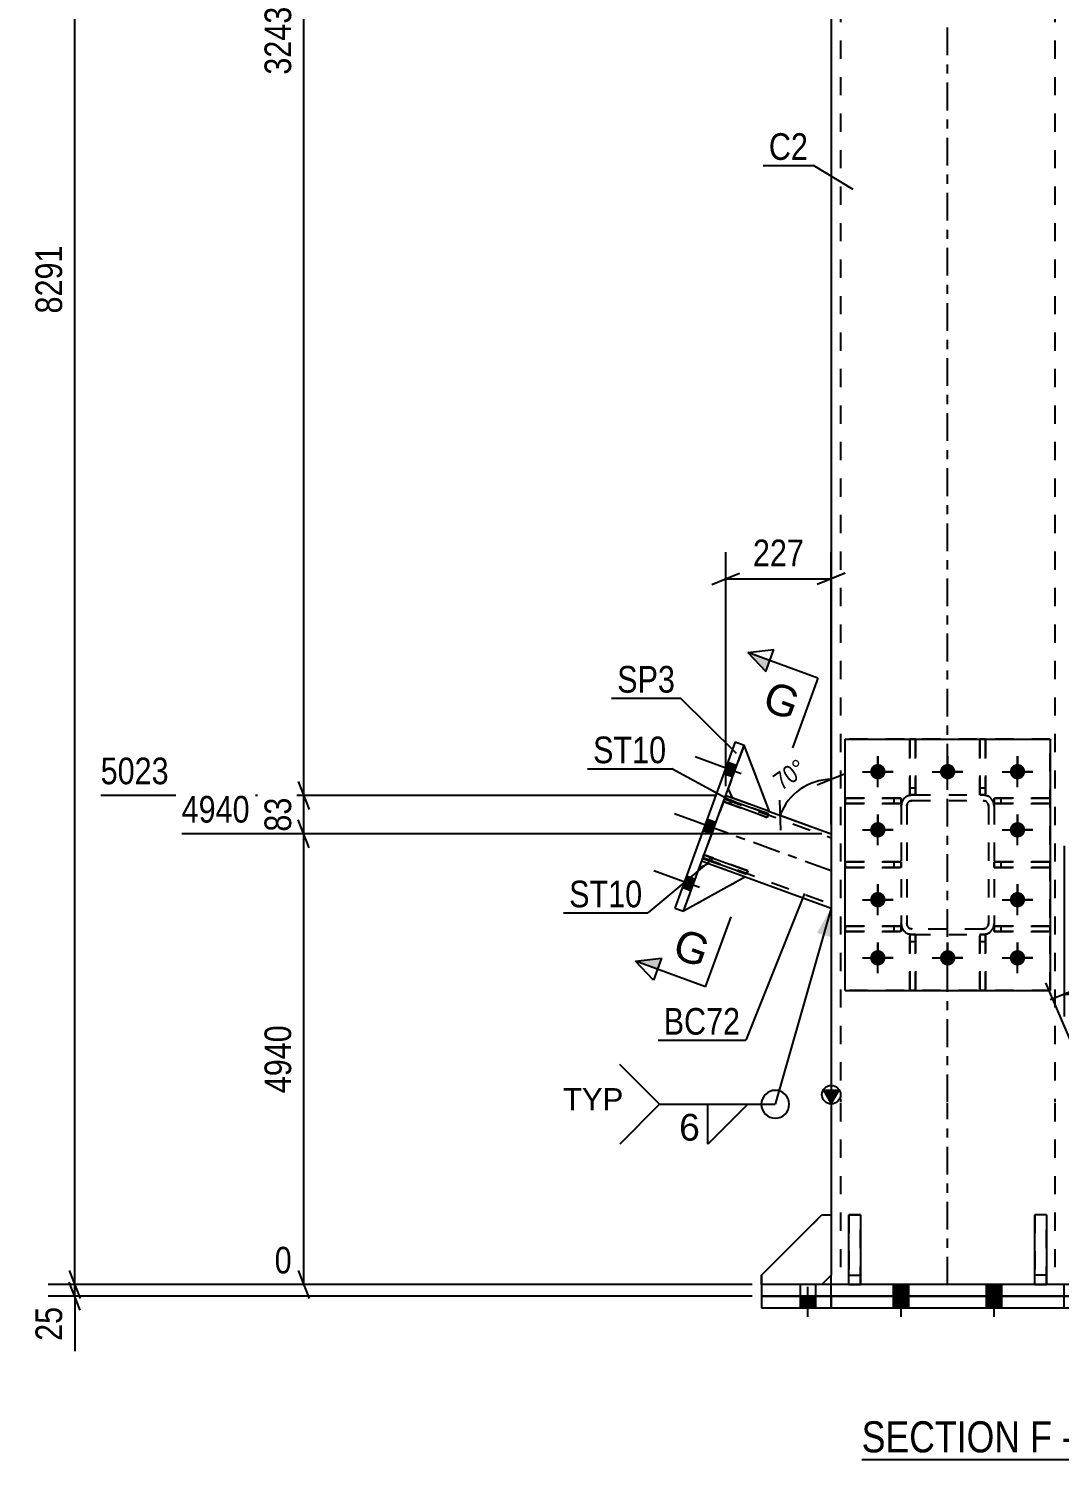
# Model space of a CAD drawing. Header units: millimetres. Extents: x 0 to 841, y 0 to 594.
# Drawn here: x 231.1 to 341.9, y 269 to 422.6 of the extents above; entities that cross this region are included whole.
import ezdxf

# ---------------------------------------------------------------- set-up
doc = ezdxf.new("R2010")
doc.units = ezdxf.units.MM
doc.linetypes.add('DXK_LINE_DOT2', pattern=[3.9198, 1.9599, -1.9599])
doc.linetypes.add('DXK_LINE_DOT3', pattern=[5.9187, 2.979, -0.9799, 0.9799, -0.9799])
doc.styles.add('Arial', font='arial.ttf', dxfattribs={"height": 0.2})
doc.styles.add('Arial Narrow', font='ARIALN.TTF', dxfattribs={"height": 0.2})

# ---------------------------------------------------------------- blocks, each defined once
blk = doc.blocks.new('Unknown-682121855-11 - 6415')
at = {"color": 6, "linetype": 'Continuous'}
blk.add_line((320.62, 268.96), (346.77, 268.96), dxfattribs=at)
at = {"color": 0, "linetype": 'Continuous'}
for points in [[(337.67, 269.71), (337.67, 273.21), (320.62, 273.21), (320.62, 269.71)], [(341.06, 269.71), (341.06, 273.21), (338.72, 273.21), (338.72, 269.71)], [(343.38, 269.71), (343.38, 273.21), (342.11, 273.21), (342.11, 269.71)], [(346.77, 269.71), (346.77, 273.21), (344.43, 273.21), (344.43, 269.71)]]:
    blk.add_wipeout(points, dxfattribs=at)
at = {"color": 7, "linetype": 'Continuous', "style": 'Arial Narrow'}
for s, p in [('SECTION', (320.62, 269.71)), ('F', (338.72, 269.71)), ('F', (344.43, 269.71)), ('-', (342.11, 269.71))]:
    blk.add_text(s, height=3.34, dxfattribs=at).set_placement(p)
blk = doc.blocks.new('Part-682121855-6491 - 6415')
at = {"color": 7, "linetype": 'DXK_LINE_DOT2'}
for p, q in [((306.01, 340.28), (303.45, 333.24)), ((305.87, 339.91), (317.35, 335.73)), ((306.71, 340.03), (310.71, 338.57)), ((317.35, 336.16), (317.35, 328.18)), ((303.58, 333.61), (317.35, 328.6)), ((304.15, 332.98), (308.14, 331.53))]:
    blk.add_line(p, q, dxfattribs=at)
at = {"color": 2, "linetype": 'Continuous'}
for p, q in [((306.01, 340.28), (306.71, 340.03)), ((310.71, 338.57), (317.35, 336.16)), ((303.45, 333.24), (304.15, 332.98)), ((308.14, 331.53), (317.35, 328.18))]:
    blk.add_line(p, q, dxfattribs=at)
at = {"color": 7, "linetype": 'DXK_LINE_DOT3'}
blk.add_line((317.35, 332.17), (304.73, 336.76), dxfattribs=at)
blk = doc.blocks.new('Part-682121855-6431 - 6415')
at = {"color": 2, "linetype": 'Continuous'}
for p, q in [((309.85, 288.73), (316.35, 295.23)), ((316.35, 295.23), (317.35, 295.23)), ((317.35, 295.23), (317.35, 288.73)), ((309.85, 288.73), (309.85, 287.73)), ((317.35, 288.73), (316.35, 287.73))]:
    blk.add_line(p, q, dxfattribs=at)
at = {"color": 7, "linetype": 'DXK_LINE_DOT2'}
blk.add_line((316.35, 287.73), (309.85, 287.73), dxfattribs=at)
blk = doc.blocks.new('Part-682121855-6432 - 6415')
at = {"color": 7, "linetype": 'DXK_LINE_DOT2'}
for p, q in [((309.85, 288.73), (316.35, 295.23)), ((316.35, 295.23), (317.35, 295.23)), ((317.35, 295.23), (317.35, 288.73)), ((309.85, 287.73), (309.85, 288.73)), ((316.35, 287.73), (309.85, 287.73)), ((317.35, 288.73), (316.35, 287.73))]:
    blk.add_line(p, q, dxfattribs=at)
blk = doc.blocks.new('Part-682121855-6497 - 6415')
at = {"color": 7, "linetype": 'DXK_LINE_DOT2'}
for p, q in [((340.85, 333.13), (334.85, 333.13)), ((334.85, 333.13), (334.85, 332.53)), ((334.85, 332.53), (340.85, 332.53)), ((335.6, 332.53), (335.6, 333.13)), ((340.85, 332.53), (340.85, 333.13))]:
    blk.add_line(p, q, dxfattribs=at)
blk = doc.blocks.new('Part-682121855-6498 - 6415')
at = {"color": 7, "linetype": 'DXK_LINE_DOT2'}
for p, q in [((340.85, 340), (334.85, 340)), ((334.85, 340), (334.85, 339.4)), ((335.6, 339.4), (335.6, 340)), ((340.85, 339.4), (340.85, 340)), ((334.85, 339.4), (340.85, 339.4))]:
    blk.add_line(p, q, dxfattribs=at)
blk = doc.blocks.new('Part-682121855-6499 - 6415')
at = {"color": 7, "linetype": 'DXK_LINE_DOT2'}
for p, q in [((340.85, 326.25), (334.85, 326.25)), ((334.85, 326.25), (334.85, 325.65)), ((335.6, 325.65), (335.6, 326.25)), ((340.85, 325.65), (340.85, 326.25)), ((334.85, 325.65), (340.85, 325.65))]:
    blk.add_line(p, q, dxfattribs=at)
blk = doc.blocks.new('Part-682121855-6439 - 6415')
at = {"color": 7, "linetype": 'DXK_LINE_DOT2'}
for p, q in [((325.8, 319.33), (325.8, 325.33)), ((325.8, 325.33), (326.4, 325.33)), ((325.8, 324.58), (326.4, 324.58)), ((326.4, 325.33), (326.4, 319.33)), ((326.4, 319.33), (325.8, 319.33))]:
    blk.add_line(p, q, dxfattribs=at)
blk = doc.blocks.new('Part-682121855-6440 - 6415')
at = {"color": 7, "linetype": 'DXK_LINE_DOT2'}
for p, q in [((333.3, 340.33), (333.3, 346.33)), ((333.3, 346.33), (333.9, 346.33)), ((333.9, 346.33), (333.9, 340.33)), ((333.3, 341.08), (333.9, 341.08)), ((333.9, 340.33), (333.3, 340.33))]:
    blk.add_line(p, q, dxfattribs=at)
blk = doc.blocks.new('Part-682121855-6441 - 6415')
at = {"color": 7, "linetype": 'DXK_LINE_DOT2'}
for p, q in [((325.8, 340.33), (325.8, 346.33)), ((325.8, 346.33), (326.4, 346.33)), ((326.4, 346.33), (326.4, 340.33)), ((325.8, 341.08), (326.4, 341.08)), ((326.4, 340.33), (325.8, 340.33))]:
    blk.add_line(p, q, dxfattribs=at)
blk = doc.blocks.new('Part-682121855-6442 - 6415')
at = {"color": 7, "linetype": 'DXK_LINE_DOT2'}
for p, q in [((324.85, 333.13), (318.85, 333.13)), ((318.85, 333.13), (318.85, 332.53)), ((318.85, 332.53), (324.85, 332.53)), ((324.1, 332.53), (324.1, 333.13)), ((324.85, 332.53), (324.85, 333.13))]:
    blk.add_line(p, q, dxfattribs=at)
blk = doc.blocks.new('Part-682121855-6443 - 6415')
at = {"color": 7, "linetype": 'DXK_LINE_DOT2'}
for p, q in [((324.85, 340), (318.85, 340)), ((318.85, 340), (318.85, 339.4)), ((324.1, 339.4), (324.1, 340)), ((324.85, 339.4), (324.85, 340)), ((318.85, 339.4), (324.85, 339.4))]:
    blk.add_line(p, q, dxfattribs=at)
blk = doc.blocks.new('Part-682121855-6444 - 6415')
at = {"color": 7, "linetype": 'DXK_LINE_DOT2'}
for p, q in [((324.85, 326.25), (318.85, 326.25)), ((318.85, 326.25), (318.85, 325.65)), ((324.1, 325.65), (324.1, 326.25)), ((324.85, 325.65), (324.85, 326.25)), ((318.85, 325.65), (324.85, 325.65))]:
    blk.add_line(p, q, dxfattribs=at)
blk = doc.blocks.new('Part-682121855-6509 - 6415')
at = {"color": 2, "linetype": 'Continuous'}
for p, q in [((307.04, 346.03), (300.54, 328.18)), ((307.04, 346.03), (307.98, 345.69)), ((301.48, 327.83), (307.98, 345.69)), ((300.54, 328.18), (301.48, 327.83))]:
    blk.add_line(p, q, dxfattribs=at)
blk = doc.blocks.new('Part-682121855-6445 - 6415')
at = {"color": 7, "linetype": 'DXK_LINE_DOT2'}
for p, q in [((334.85, 339.4), (334.85, 340)), ((334.85, 340), (340.85, 340)), ((335.6, 339.4), (335.6, 340)), ((340.85, 340), (340.85, 339.4)), ((340.85, 339.4), (334.85, 339.4))]:
    blk.add_line(p, q, dxfattribs=at)
blk = doc.blocks.new('Part-682121855-6446 - 6415')
at = {"color": 7, "linetype": 'DXK_LINE_DOT2'}
for p, q in [((334.85, 325.65), (334.85, 326.25)), ((334.85, 326.25), (340.85, 326.25)), ((335.6, 325.65), (335.6, 326.25)), ((340.85, 326.25), (340.85, 325.65)), ((340.85, 325.65), (334.85, 325.65))]:
    blk.add_line(p, q, dxfattribs=at)
blk = doc.blocks.new('Part-682121855-6447 - 6415')
at = {"color": 7, "linetype": 'DXK_LINE_DOT2'}
for p, q in [((318.85, 333.13), (324.85, 333.13)), ((318.85, 332.53), (318.85, 333.13)), ((324.85, 332.53), (318.85, 332.53)), ((324.1, 332.53), (324.1, 333.13)), ((324.85, 333.13), (324.85, 332.53))]:
    blk.add_line(p, q, dxfattribs=at)
blk = doc.blocks.new('Part-682121855-6448 - 6415')
at = {"color": 7, "linetype": 'DXK_LINE_DOT2'}
for p, q in [((318.85, 340), (324.85, 340)), ((318.85, 339.4), (318.85, 340)), ((324.1, 339.4), (324.1, 340)), ((324.85, 340), (324.85, 339.4)), ((324.85, 339.4), (318.85, 339.4))]:
    blk.add_line(p, q, dxfattribs=at)
blk = doc.blocks.new('Part-682121855-6449 - 6415')
at = {"color": 7, "linetype": 'DXK_LINE_DOT2'}
for p, q in [((318.85, 326.25), (324.85, 326.25)), ((318.85, 325.65), (318.85, 326.25)), ((324.1, 325.65), (324.1, 326.25)), ((324.85, 326.25), (324.85, 325.65)), ((324.85, 325.65), (318.85, 325.65))]:
    blk.add_line(p, q, dxfattribs=at)
blk = doc.blocks.new('Part-682121855-6450 - 6415')
at = {"color": 7, "linetype": 'DXK_LINE_DOT2'}
for p, q in [((333.3, 319.33), (333.3, 325.33)), ((333.3, 325.33), (333.9, 325.33)), ((333.3, 324.58), (333.9, 324.58)), ((333.9, 325.33), (333.9, 319.33)), ((333.9, 319.33), (333.3, 319.33))]:
    blk.add_line(p, q, dxfattribs=at)
blk = doc.blocks.new('Part-682121855-6451 - 6415')
at = {"color": 7, "linetype": 'DXK_LINE_DOT2'}
for p, q in [((318.85, 319.33), (318.85, 346.33)), ((340.85, 346.33), (318.85, 346.33)), ((340.85, 319.33), (340.85, 346.33)), ((340.85, 319.33), (318.85, 319.33))]:
    blk.add_line(p, q, dxfattribs=at)
blk = doc.blocks.new('Part-682121855-6452 - 6415')
at = {"color": 7, "linetype": 'DXK_LINE_DOT2'}
for p, q in [((326.4, 325.33), (325.8, 325.33)), ((325.8, 325.33), (325.8, 319.33)), ((325.8, 324.58), (326.4, 324.58)), ((326.4, 319.33), (326.4, 325.33)), ((325.8, 319.33), (326.4, 319.33))]:
    blk.add_line(p, q, dxfattribs=at)
blk = doc.blocks.new('Part-682121855-6453 - 6415')
at = {"color": 7, "linetype": 'DXK_LINE_DOT2'}
for p, q in [((333.9, 325.33), (333.3, 325.33)), ((333.3, 325.33), (333.3, 319.33)), ((333.3, 324.58), (333.9, 324.58)), ((333.9, 319.33), (333.9, 325.33)), ((333.3, 319.33), (333.9, 319.33))]:
    blk.add_line(p, q, dxfattribs=at)
blk = doc.blocks.new('Part-682121855-6454 - 6415')
at = {"color": 7, "linetype": 'DXK_LINE_DOT2'}
for p, q in [((325.8, 346.33), (325.8, 340.33)), ((326.4, 346.33), (325.8, 346.33)), ((326.4, 340.33), (326.4, 346.33)), ((325.8, 341.08), (326.4, 341.08)), ((325.8, 340.33), (326.4, 340.33))]:
    blk.add_line(p, q, dxfattribs=at)
blk = doc.blocks.new('Part-682121855-6455 - 6415')
at = {"color": 7, "linetype": 'DXK_LINE_DOT2'}
for p, q in [((333.3, 346.33), (333.3, 340.33)), ((333.9, 346.33), (333.3, 346.33)), ((333.9, 340.33), (333.9, 346.33)), ((333.3, 341.08), (333.9, 341.08)), ((333.3, 340.33), (333.9, 340.33))]:
    blk.add_line(p, q, dxfattribs=at)
blk = doc.blocks.new('Part-682121855-6456 - 6415')
at = {"color": 7, "linetype": 'DXK_LINE_DOT2'}
for p, q in [((334.85, 332.53), (334.85, 333.13)), ((334.85, 333.13), (340.85, 333.13)), ((340.85, 332.53), (334.85, 332.53)), ((335.6, 332.53), (335.6, 333.13)), ((340.85, 333.13), (340.85, 332.53))]:
    blk.add_line(p, q, dxfattribs=at)
blk = doc.blocks.new('Part-682121855-6466 - 6415')
at = {"color": 2, "linetype": 'Continuous'}
for p, q in [((342.35, 287.73), (309.85, 287.73)), ((309.85, 287.73), (309.85, 286.48)), ((317.35, 286.48), (317.35, 287.73)), ((342.35, 286.48), (342.35, 287.73)), ((349.85, 287.73), (342.35, 287.73)), ((349.85, 286.48), (349.85, 287.73)), ((309.85, 286.48), (349.85, 286.48))]:
    blk.add_line(p, q, dxfattribs=at)
at = {"color": 7, "linetype": 'DXK_LINE_DOT2'}
for p, q in [((317.35, 286.48), (317.35, 287.73)), ((342.35, 286.48), (342.35, 287.73))]:
    blk.add_line(p, q, dxfattribs=at)
blk = doc.blocks.new('Part-682121855-6471 - 6415')
at = {"color": 2, "linetype": 'Continuous'}
for p, q in [((318.85, 319.33), (318.85, 346.33)), ((318.85, 346.33), (340.85, 346.33)), ((340.85, 346.33), (340.85, 319.33)), ((318.85, 319.33), (340.85, 319.33))]:
    blk.add_line(p, q, dxfattribs=at)
blk = doc.blocks.new('Part-682121855-6473 - 6415')
at = {"color": 7, "linetype": 'DXK_LINE_DOT2'}
for p, q in [((326.05, 340.33), (325.59, 340.23)), ((325.59, 340.23), (326.05, 340.33)), ((325.82, 339.68), (326.05, 339.73)), ((326.05, 339.73), (325.82, 339.68)), ((326.05, 340.33), (333.65, 340.33)), ((326.05, 339.73), (333.65, 339.73)), ((334.11, 340.23), (333.65, 340.33)), ((333.65, 340.33), (334.11, 340.23)), ((333.65, 339.73), (333.88, 339.68)), ((333.88, 339.68), (333.65, 339.73)), ((324.94, 339.59), (324.85, 339.13)), ((324.85, 339.13), (324.94, 339.59)), ((324.85, 339.13), (324.85, 326.53)), ((325.45, 339.13), (325.5, 339.36)), ((325.5, 339.36), (325.45, 339.13)), ((325.45, 339.13), (325.45, 326.53)), ((334.21, 339.36), (334.25, 339.13)), ((334.25, 339.13), (334.21, 339.36)), ((334.25, 339.13), (334.25, 326.53)), ((334.85, 339.13), (334.76, 339.59)), ((334.76, 339.59), (334.85, 339.13)), ((334.85, 339.13), (334.85, 326.53)), ((324.85, 326.53), (324.94, 326.07)), ((324.94, 326.07), (324.85, 326.53)), ((325.5, 326.3), (325.45, 326.53)), ((325.45, 326.53), (325.5, 326.3)), ((326.05, 325.93), (325.82, 325.97)), ((325.82, 325.97), (326.05, 325.93)), ((333.65, 325.93), (326.05, 325.93)), ((333.88, 325.97), (333.65, 325.93)), ((333.65, 325.93), (333.88, 325.97)), ((334.25, 326.53), (334.21, 326.3)), ((334.21, 326.3), (334.25, 326.53)), ((334.76, 326.07), (334.85, 326.53)), ((334.85, 326.53), (334.76, 326.07)), ((325.59, 325.42), (326.05, 325.33)), ((326.05, 325.33), (325.59, 325.42)), ((326.05, 325.33), (333.65, 325.33)), ((333.65, 325.33), (334.11, 325.42)), ((334.11, 325.42), (333.65, 325.33))]:
    blk.add_line(p, q, dxfattribs=at)
at = {"color": 7, "linetype": 'DXK_LINE_DOT3'}
blk.add_line((329.85, 332.83), (329.85, 332.83), dxfattribs=at)
at = {"color": 7, "linetype": 'DXK_LINE_DOT2'}
for centre, radius, start, end in [((326.05, 339.13), 1.2, 112.5, 157.5), ((326.05, 339.13), 1.2, 112.5, 157.5), ((326.05, 339.13), 0.6, 112.5, 157.5), ((326.05, 339.13), 0.6, 112.5, 157.5), ((333.65, 339.13), 0.6, 22.5, 67.5), ((333.65, 339.13), 0.6, 22.5, 67.5), ((333.65, 339.13), 1.2, 22.5, 67.5), ((333.65, 339.13), 1.2, 22.5, 67.5), ((326.05, 326.53), 1.2, 202.5, 247.5), ((326.05, 326.53), 1.2, 202.5, 247.5), ((326.05, 326.53), 0.6, 202.5, 247.5), ((326.05, 326.53), 0.6, 202.5, 247.5), ((333.65, 326.53), 0.6, 292.5, 337.5), ((333.65, 326.53), 0.6, 292.5, 337.5), ((333.65, 326.53), 1.2, 292.5, 337.5), ((333.65, 326.53), 1.2, 292.5, 337.5)]:
    blk.add_arc(centre, radius, start, end, dxfattribs=at)
blk = doc.blocks.new('Part-682121855-6476 - 6415')
at = {"color": 7, "linetype": 'DXK_LINE_DOT2'}
for p, q in [((326.05, 340.33), (325.59, 340.23)), ((325.59, 340.23), (326.05, 340.33)), ((325.82, 339.68), (326.05, 339.73)), ((326.05, 339.73), (325.82, 339.68)), ((326.05, 340.33), (333.65, 340.33)), ((326.05, 339.73), (333.65, 339.73)), ((334.11, 340.23), (333.65, 340.33)), ((333.65, 340.33), (334.11, 340.23)), ((333.65, 339.73), (333.88, 339.68)), ((333.88, 339.68), (333.65, 339.73)), ((324.94, 339.59), (324.85, 339.13)), ((324.85, 339.13), (324.94, 339.59)), ((324.85, 339.13), (324.85, 326.53)), ((325.45, 339.13), (325.5, 339.36)), ((325.5, 339.36), (325.45, 339.13)), ((325.45, 339.13), (325.45, 326.53)), ((334.21, 339.36), (334.25, 339.13)), ((334.25, 339.13), (334.21, 339.36)), ((334.25, 339.13), (334.25, 326.53)), ((334.85, 339.13), (334.76, 339.59)), ((334.76, 339.59), (334.85, 339.13)), ((334.85, 339.13), (334.85, 326.53)), ((324.85, 326.53), (324.94, 326.07)), ((324.94, 326.07), (324.85, 326.53)), ((325.5, 326.3), (325.45, 326.53)), ((325.45, 326.53), (325.5, 326.3)), ((326.05, 325.93), (325.82, 325.97)), ((325.82, 325.97), (326.05, 325.93)), ((333.65, 325.93), (326.05, 325.93)), ((333.88, 325.97), (333.65, 325.93)), ((333.65, 325.93), (333.88, 325.97)), ((334.25, 326.53), (334.21, 326.3)), ((334.21, 326.3), (334.25, 326.53)), ((334.76, 326.07), (334.85, 326.53)), ((334.85, 326.53), (334.76, 326.07)), ((325.59, 325.42), (326.05, 325.33)), ((326.05, 325.33), (325.59, 325.42)), ((326.05, 325.33), (333.65, 325.33)), ((333.65, 325.33), (334.11, 325.42)), ((334.11, 325.42), (333.65, 325.33))]:
    blk.add_line(p, q, dxfattribs=at)
at = {"color": 7, "linetype": 'DXK_LINE_DOT3'}
blk.add_line((329.85, 332.83), (329.85, 332.83), dxfattribs=at)
at = {"color": 7, "linetype": 'DXK_LINE_DOT2'}
for centre, radius, start, end in [((326.05, 339.13), 1.2, 112.5, 157.5), ((326.05, 339.13), 1.2, 112.5, 157.5), ((326.05, 339.13), 0.6, 112.5, 157.5), ((326.05, 339.13), 0.6, 112.5, 157.5), ((333.65, 339.13), 0.6, 22.5, 67.5), ((333.65, 339.13), 0.6, 22.5, 67.5), ((333.65, 339.13), 1.2, 22.5, 67.5), ((333.65, 339.13), 1.2, 22.5, 67.5), ((326.05, 326.53), 1.2, 202.5, 247.5), ((326.05, 326.53), 1.2, 202.5, 247.5), ((326.05, 326.53), 0.6, 202.5, 247.5), ((326.05, 326.53), 0.6, 202.5, 247.5), ((333.65, 326.53), 0.6, 292.5, 337.5), ((333.65, 326.53), 0.6, 292.5, 337.5), ((333.65, 326.53), 1.2, 292.5, 337.5), ((333.65, 326.53), 1.2, 292.5, 337.5)]:
    blk.add_arc(centre, radius, start, end, dxfattribs=at)
blk = doc.blocks.new('Bolt-682121855-6527 - 6415')
at = {"color": 1, "linetype": 'Continuous'}
for p, q in [((322.35, 344.48), (322.35, 343.38)), ((329.85, 344.48), (329.85, 343.38)), ((337.35, 344.48), (337.35, 343.38)), ((320.7, 342.83), (321.8, 342.83)), ((324, 342.83), (322.9, 342.83)), ((328.2, 342.83), (329.3, 342.83)), ((331.5, 342.83), (330.4, 342.83)), ((335.7, 342.83), (336.8, 342.83)), ((339, 342.83), (337.9, 342.83)), ((322.35, 341.18), (322.35, 342.27)), ((329.85, 341.18), (329.85, 342.27)), ((337.35, 341.18), (337.35, 342.27)), ((322.35, 338.23), (322.35, 337.13)), ((337.35, 338.23), (337.35, 337.13)), ((320.7, 336.58), (321.8, 336.58)), ((322.35, 334.93), (322.35, 336.02)), ((324, 336.58), (322.9, 336.58)), ((335.7, 336.58), (336.8, 336.58)), ((337.35, 334.93), (337.35, 336.02)), ((339, 336.58), (337.9, 336.58)), ((322.35, 330.73), (322.35, 329.63)), ((337.35, 330.73), (337.35, 329.63)), ((320.7, 329.08), (321.8, 329.08)), ((324, 329.08), (322.9, 329.08)), ((335.7, 329.08), (336.8, 329.08)), ((339, 329.08), (337.9, 329.08)), ((322.35, 327.43), (322.35, 328.52)), ((337.35, 327.43), (337.35, 328.52)), ((322.35, 324.48), (322.35, 323.38)), ((329.85, 324.48), (329.85, 323.38)), ((337.35, 324.48), (337.35, 323.38)), ((320.7, 322.83), (321.8, 322.83)), ((324, 322.83), (322.9, 322.83)), ((328.2, 322.83), (329.3, 322.83)), ((331.5, 322.83), (330.4, 322.83)), ((335.7, 322.83), (336.8, 322.83)), ((339, 322.83), (337.9, 322.83)), ((322.35, 321.18), (322.35, 322.27)), ((329.85, 321.18), (329.85, 322.27)), ((337.35, 321.18), (337.35, 322.27))]:
    blk.add_line(p, q, dxfattribs=at)
blk = doc.blocks.new('Bolt-682121855-6528 - 6415')
at = {"linetype": 'Continuous'}
for points in [[(306.73, 342.26), (307.17, 343.48), (306.23, 343.82), (305.79, 342.6)], [(306.73, 342.26), (307.17, 343.48), (306.23, 343.82), (305.79, 342.6)], [(306.73, 342.26), (307.17, 343.48), (306.23, 343.82), (305.79, 342.6)], [(304.51, 336.15), (304.95, 337.37), (304.01, 337.71), (303.57, 336.49)], [(304.51, 336.15), (304.95, 337.37), (304.01, 337.71), (303.57, 336.49)], [(302.28, 330.04), (302.73, 331.26), (301.79, 331.61), (301.34, 330.38)], [(302.28, 330.04), (302.73, 331.26), (301.79, 331.61), (301.34, 330.38)], [(302.28, 330.04), (302.73, 331.26), (301.79, 331.61), (301.34, 330.38)]]:
    blk.add_hatch(color=1, dxfattribs=at).paths.add_polyline_path(points)
at = {"color": 1, "linetype": 'Continuous'}
for p, q in [((307.66, 342.61), (302.72, 344.41)), ((307.66, 342.61), (302.72, 344.41)), ((307.66, 342.61), (302.72, 344.41)), ((307.17, 343.48), (306.23, 343.82)), ((307.17, 343.48), (306.23, 343.82)), ((307.17, 343.48), (306.23, 343.82)), ((306.73, 342.26), (305.79, 342.6)), ((306.73, 342.26), (305.79, 342.6)), ((306.73, 342.26), (305.79, 342.6)), ((305.43, 336.5), (300.5, 338.3)), ((305.43, 336.5), (300.5, 338.3)), ((304.95, 337.37), (304.01, 337.71)), ((304.95, 337.37), (304.01, 337.71)), ((304.51, 336.15), (303.57, 336.49)), ((304.51, 336.15), (303.57, 336.49)), ((303.21, 330.4), (298.28, 332.19)), ((303.21, 330.4), (298.28, 332.19)), ((303.21, 330.4), (298.28, 332.19)), ((302.73, 331.26), (301.79, 331.61)), ((302.73, 331.26), (301.79, 331.61)), ((302.73, 331.26), (301.79, 331.61)), ((302.28, 330.04), (301.34, 330.38)), ((302.28, 330.04), (301.34, 330.38)), ((302.28, 330.04), (301.34, 330.38))]:
    blk.add_line(p, q, dxfattribs=at)
blk = doc.blocks.new('Part-682121855-6532 - 6415')
at = {"color": 2, "linetype": 'Continuous'}
for p, q in [((303.55, 333.52), (303.68, 333.9)), ((308.25, 331.81), (303.55, 333.52)), ((303.68, 333.9), (308.38, 332.19)), ((308.38, 332.19), (308.25, 331.81))]:
    blk.add_line(p, q, dxfattribs=at)
at = {"color": 7, "linetype": 'DXK_LINE_DOT2'}
blk.add_line((304.25, 333.26), (304.39, 333.64), dxfattribs=at)
blk = doc.blocks.new('Part-682121855-6533 - 6415')
at = {"color": 2, "linetype": 'Continuous'}
for p, q in [((305.77, 339.63), (305.91, 340)), ((305.91, 340), (310.61, 338.29)), ((310.47, 337.92), (305.77, 339.63)), ((310.61, 338.29), (310.47, 337.92))]:
    blk.add_line(p, q, dxfattribs=at)
at = {"color": 7, "linetype": 'DXK_LINE_DOT2'}
blk.add_line((306.48, 339.37), (306.61, 339.75), dxfattribs=at)
blk = doc.blocks.new('Bolt-682121855-6536 - 6415')
at = {"linetype": 'Continuous'}
for points in [[(324.03, 286.48), (325.68, 286.48), (325.68, 287.73), (324.03, 287.73)], [(334.03, 286.48), (335.68, 286.48), (335.68, 287.73), (334.03, 287.73)]]:
    blk.add_hatch(color=1, dxfattribs=at).paths.add_polyline_path(points)
at = {"color": 1, "linetype": 'DXK_LINE_DOT2'}
for p, q in [((314.03, 286.48), (314.03, 287.73)), ((314.03, 286.48), (314.03, 287.73)), ((314.85, 285.53), (314.85, 287.73)), ((314.85, 285.53), (314.85, 287.73)), ((315.68, 286.48), (315.68, 287.73)), ((315.68, 286.48), (315.68, 287.73)), ((324.03, 286.48), (324.03, 287.73)), ((324.85, 285.53), (324.85, 287.73)), ((325.68, 286.48), (325.68, 287.73)), ((334.03, 286.48), (334.03, 287.73)), ((334.85, 285.53), (334.85, 287.73)), ((335.68, 286.48), (335.68, 287.73)), ((344.03, 286.48), (344.03, 287.73)), ((344.03, 286.48), (344.03, 287.73)), ((344.85, 285.53), (344.85, 287.73)), ((344.85, 285.53), (344.85, 287.73)), ((345.68, 286.48), (345.68, 287.73)), ((345.68, 286.48), (345.68, 287.73))]:
    blk.add_line(p, q, dxfattribs=at)
at = {"color": 1, "linetype": 'Continuous'}
for p, q in [((324.03, 286.48), (324.03, 287.73)), ((324.85, 285.53), (324.85, 287.73)), ((325.68, 286.48), (325.68, 287.73)), ((334.03, 286.48), (334.03, 287.73)), ((334.85, 285.53), (334.85, 287.73)), ((335.68, 286.48), (335.68, 287.73))]:
    blk.add_line(p, q, dxfattribs=at)
blk = doc.blocks.new('Bolt-682121855-6537 - 6415')
at = {"linetype": 'Continuous'}
for points in [[(321.53, 342.83, -1), (323.18, 342.83, -1)], [(329.03, 342.83, -1), (330.68, 342.83, -1)], [(336.53, 342.83, -1), (338.18, 342.83, -1)], [(321.53, 336.58, -1), (323.18, 336.58, -1)], [(336.53, 336.58, -1), (338.18, 336.58, -1)], [(321.53, 329.08, -1), (323.18, 329.08, -1)], [(336.53, 329.08, -1), (338.18, 329.08, -1)], [(321.53, 322.83, -1), (323.18, 322.83, -1)], [(329.03, 322.83, -1), (330.68, 322.83, -1)], [(336.53, 322.83, -1), (338.18, 322.83, -1)]]:
    blk.add_hatch(color=1, dxfattribs=at).paths.add_polyline_path(points)
at = {"color": 1, "linetype": 'Continuous'}
for p, q in [((322.35, 341.18), (322.35, 344.48)), ((329.85, 341.18), (329.85, 344.48)), ((337.35, 341.18), (337.35, 344.48)), ((320.7, 342.83), (324, 342.83)), ((328.2, 342.83), (331.5, 342.83)), ((335.7, 342.83), (339, 342.83)), ((322.35, 334.93), (322.35, 338.23)), ((337.35, 334.93), (337.35, 338.23)), ((320.7, 336.58), (324, 336.58)), ((335.7, 336.58), (339, 336.58)), ((322.35, 327.43), (322.35, 330.73)), ((337.35, 327.43), (337.35, 330.73)), ((320.7, 329.08), (324, 329.08)), ((335.7, 329.08), (339, 329.08)), ((322.35, 321.18), (322.35, 324.48)), ((329.85, 321.18), (329.85, 324.48)), ((337.35, 321.18), (337.35, 324.48)), ((320.7, 322.83), (324, 322.83)), ((328.2, 322.83), (331.5, 322.83)), ((335.7, 322.83), (339, 322.83))]:
    blk.add_line(p, q, dxfattribs=at)
blk = doc.blocks.new('Part-682121855-6538 - 6415')
at = {"color": 7, "linetype": 'DXK_LINE_DOT2'}
blk.add_line((301.48, 327.83), (303.19, 332.53), dxfattribs=at)
at = {"color": 2, "linetype": 'Continuous'}
for p, q in [((303.19, 332.53), (304.15, 332.98)), ((304.15, 332.98), (308.14, 331.53)), ((308.14, 331.53), (301.48, 327.83))]:
    blk.add_line(p, q, dxfattribs=at)
blk = doc.blocks.new('Part-682121855-6539 - 6415')
at = {"color": 7, "linetype": 'DXK_LINE_DOT2'}
for p, q in [((301.48, 327.83), (303.19, 332.53)), ((303.19, 332.53), (304.15, 332.98)), ((304.15, 332.98), (308.14, 331.53)), ((308.14, 331.53), (301.48, 327.83))]:
    blk.add_line(p, q, dxfattribs=at)
blk = doc.blocks.new('Part-682121855-6540 - 6415')
at = {"color": 7, "linetype": 'DXK_LINE_DOT2'}
blk.add_line((307.98, 345.69), (306.27, 340.99), dxfattribs=at)
at = {"color": 2, "linetype": 'Continuous'}
for p, q in [((310.71, 338.57), (307.98, 345.69)), ((306.27, 340.99), (306.71, 340.03)), ((310.71, 338.57), (306.71, 340.03))]:
    blk.add_line(p, q, dxfattribs=at)
blk = doc.blocks.new('Part-682121855-6541 - 6415')
at = {"color": 7, "linetype": 'DXK_LINE_DOT2'}
for p, q in [((307.98, 345.69), (306.27, 340.99)), ((310.71, 338.57), (307.98, 345.69)), ((306.27, 340.99), (306.71, 340.03)), ((306.71, 340.03), (310.71, 338.57))]:
    blk.add_line(p, q, dxfattribs=at)
blk = doc.blocks.new('Part-682121855-6542 - 6415')
at = {"color": 7, "linetype": 'DXK_LINE_DOT2'}
for p, q in [((303.68, 333.9), (303.55, 333.52)), ((303.55, 333.52), (308.25, 331.81)), ((308.38, 332.19), (303.68, 333.9)), ((304.25, 333.26), (304.39, 333.64)), ((308.25, 331.81), (308.38, 332.19))]:
    blk.add_line(p, q, dxfattribs=at)
blk = doc.blocks.new('Part-682121855-6543 - 6415')
at = {"color": 7, "linetype": 'DXK_LINE_DOT2'}
for p, q in [((305.91, 340), (305.77, 339.63)), ((310.61, 338.29), (305.91, 340)), ((306.61, 339.75), (306.48, 339.37)), ((305.77, 339.63), (310.47, 337.92)), ((310.47, 337.92), (310.61, 338.29))]:
    blk.add_line(p, q, dxfattribs=at)
blk = doc.blocks.new('Part-682121855-6552 - 6415')
at = {"color": 7, "linetype": 'DXK_LINE_DOT2'}
for p, q in [((339.23, 295.23), (339.23, 287.73)), ((340.48, 295.23), (339.23, 295.23)), ((340.48, 287.73), (340.48, 295.23)), ((340.48, 288.73), (339.23, 288.73)), ((339.23, 287.73), (340.48, 287.73))]:
    blk.add_line(p, q, dxfattribs=at)
blk = doc.blocks.new('Part-682121855-6553 - 6415')
at = {"color": 7, "linetype": 'DXK_LINE_DOT2'}
for p, q in [((319.23, 295.23), (319.23, 287.73)), ((320.48, 295.23), (319.23, 295.23)), ((320.48, 287.73), (320.48, 295.23)), ((319.23, 288.73), (320.48, 288.73)), ((319.23, 287.73), (320.48, 287.73))]:
    blk.add_line(p, q, dxfattribs=at)
blk = doc.blocks.new('Part-682121855-6554 - 6415')
at = {"color": 2, "linetype": 'Continuous'}
for p, q in [((339.23, 287.73), (339.23, 295.23)), ((340.48, 295.23), (339.23, 295.23)), ((340.48, 295.23), (340.48, 287.73)), ((340.48, 288.73), (339.23, 288.73)), ((340.48, 287.73), (339.23, 287.73))]:
    blk.add_line(p, q, dxfattribs=at)
blk = doc.blocks.new('Part-682121855-6555 - 6415')
at = {"color": 2, "linetype": 'Continuous'}
for p, q in [((319.23, 287.73), (319.23, 295.23)), ((319.23, 295.23), (320.48, 295.23)), ((320.48, 295.23), (320.48, 287.73)), ((319.23, 288.73), (320.48, 288.73)), ((320.48, 287.73), (319.23, 287.73))]:
    blk.add_line(p, q, dxfattribs=at)
blk = doc.blocks.new('Part-682121855-6571 - 6415')
at = {"linetype": 'Continuous'}
blk.add_hatch(color=2, dxfattribs=at).paths.add_polyline_path([(317.35, 307.23), (316.55, 308.63), (318.15, 308.63)])
at = {"color": 7, "linetype": 'DXK_LINE_DOT2'}
for p, q in [((318.35, 503.68), (318.35, 307.33)), ((341.35, 503.68), (341.35, 307.33)), ((318.35, 307.23), (318.35, 287.73)), ((341.35, 307.23), (341.35, 287.73)), ((317.35, 295.23), (317.35, 288.73)), ((342.35, 287.73), (317.35, 287.73))]:
    blk.add_line(p, q, dxfattribs=at)
at = {"color": 7, "linetype": 'DXK_LINE_DOT3'}
for p, q in [((329.85, 307.33), (329.85, 503.68)), ((329.85, 287.73), (329.85, 307.23))]:
    blk.add_line(p, q, dxfattribs=at)
at = {"color": 2, "linetype": 'Continuous'}
for p, q in [((317.35, 499.45), (317.35, 307.33)), ((317.35, 307.23), (316.55, 308.63)), ((316.55, 308.63), (318.15, 308.63)), ((318.15, 308.63), (317.35, 307.23)), ((317.35, 307.23), (317.35, 295.23)), ((317.35, 287.73), (317.35, 288.73))]:
    blk.add_line(p, q, dxfattribs=at)
blk.add_circle((317.35, 308.13), 1, dxfattribs=at)
blk = doc.blocks.new('Part-682121855-30704 - 6415')
at = {"color": 2, "linetype": 'Continuous'}
for p, q in [((349.85, 286.48), (309.85, 286.48)), ((309.85, 286.48), (309.85, 285.23)), ((317.35, 285.23), (317.35, 286.48)), ((342.35, 285.23), (342.35, 286.48)), ((349.85, 285.23), (349.85, 286.48)), ((309.85, 285.23), (349.85, 285.23))]:
    blk.add_line(p, q, dxfattribs=at)
at = {"color": 7, "linetype": 'DXK_LINE_DOT2'}
for p, q in [((317.35, 286.48), (317.35, 285.23)), ((342.35, 285.23), (342.35, 286.48))]:
    blk.add_line(p, q, dxfattribs=at)
blk = doc.blocks.new('Bolt-682121855-30705 - 6415')
at = {"linetype": 'Continuous'}
for points in [[(314.03, 285.23), (315.68, 285.23), (315.68, 286.48), (314.03, 286.48)], [(314.03, 285.23), (315.68, 285.23), (315.68, 286.48), (314.03, 286.48)], [(324.03, 285.23), (325.68, 285.23), (325.68, 286.48), (324.03, 286.48)], [(324.03, 285.23), (325.68, 285.23), (325.68, 286.48), (324.03, 286.48)], [(334.03, 285.23), (335.68, 285.23), (335.68, 286.48), (334.03, 286.48)], [(334.03, 285.23), (335.68, 285.23), (335.68, 286.48), (334.03, 286.48)], [(344.03, 285.23), (345.68, 285.23), (345.68, 286.48), (344.03, 286.48)], [(344.03, 285.23), (345.68, 285.23), (345.68, 286.48), (344.03, 286.48)]]:
    blk.add_hatch(color=1, dxfattribs=at).paths.add_polyline_path(points)
at = {"color": 1, "linetype": 'Continuous'}
for p, q in [((314.03, 285.23), (314.03, 286.48)), ((314.03, 285.23), (314.03, 286.48)), ((314.85, 284.28), (314.85, 286.48)), ((314.85, 284.28), (314.85, 286.48)), ((315.68, 285.23), (315.68, 286.48)), ((315.68, 285.23), (315.68, 286.48)), ((324.03, 285.23), (324.03, 286.48)), ((324.03, 285.23), (324.03, 286.48)), ((324.85, 284.28), (324.85, 286.48)), ((324.85, 284.28), (324.85, 286.48)), ((325.68, 285.23), (325.68, 286.48)), ((325.68, 285.23), (325.68, 286.48)), ((334.03, 285.23), (334.03, 286.48)), ((334.03, 285.23), (334.03, 286.48)), ((334.85, 284.28), (334.85, 286.48)), ((334.85, 284.28), (334.85, 286.48)), ((335.68, 285.23), (335.68, 286.48)), ((335.68, 285.23), (335.68, 286.48)), ((344.03, 285.23), (344.03, 286.48)), ((344.03, 285.23), (344.03, 286.48)), ((344.85, 284.28), (344.85, 286.48)), ((344.85, 284.28), (344.85, 286.48)), ((345.68, 285.23), (345.68, 286.48)), ((345.68, 285.23), (345.68, 286.48))]:
    blk.add_line(p, q, dxfattribs=at)
blk = doc.blocks.new('StraightDimension-682121855-21622 - 6415')
at = {"color": 7, "linetype": 'Continuous'}
for p, q in [((260.69, 340.28), (260.69, 502.43)), ((260.09, 341.78), (261.29, 338.78)), ((305.01, 340.28), (238.88, 340.28))]:
    blk.add_line(p, q, dxfattribs=at)
at = {"color": 0}
blk.add_wipeout([(259.94, 425.62), (255.74, 425.62), (255.74, 417.1), (259.94, 417.1)], dxfattribs=at)
at = {"color": 3, "style": 'Arial Narrow'}
blk.add_text('3243', height=2.863, rotation=90.0002, dxfattribs=at).set_placement((259.34, 417.7))
blk = doc.blocks.new('StraightDimension-682121855-20371 - 6415')
at = {"color": 7, "linetype": 'Continuous'}
for p, q in [((236.09, 287.73), (236.09, 503.68)), ((235.49, 289.23), (236.69, 286.23)), ((308.85, 287.73), (233.24, 287.73))]:
    blk.add_line(p, q, dxfattribs=at)
at = {"color": 0}
blk.add_wipeout([(235.34, 399.96), (231.14, 399.96), (231.14, 391.45), (235.34, 391.45)], dxfattribs=at)
at = {"color": 3, "style": 'Arial Narrow'}
blk.add_text('8291', height=2.863, rotation=90.0002, dxfattribs=at).set_placement((234.74, 392.05))
blk = doc.blocks.new('AngleDimension-682121855-6814 - 6415')
at = {"color": 7, "linetype": 'Continuous'}
for p, q in [((318.85, 342.59), (315.85, 341.39)), ((317.35, 337.16), (317.35, 341.99)), ((317.35, 341.99), (317.35, 336.16)), ((311.92, 336.54), (311.82, 339.77)), ((311.87, 338.15), (317.35, 336.16))]:
    blk.add_line(p, q, dxfattribs=at)
blk.add_arc((317.35, 336.16), 5.83, 90, 160, dxfattribs=at)
at = {"color": 0}
blk.add_wipeout([(315.43, 342.66), (313.82, 344.96), (310.29, 342.49), (311.9, 340.19)], dxfattribs=at)
at = {"color": 3, "style": 'Arial Narrow'}
blk.add_text('70°', height=1.909, rotation=35.002, dxfattribs=at).set_placement((312, 340.75))
blk = doc.blocks.new('StraightDimension-682121855-14972 - 6415')
at = {"color": 7, "linetype": 'Continuous'}
for p, q in [((430.08, 366.79), (430.08, 316.52)), ((342.35, 334.86), (342.35, 316.52)), ((343.85, 319.52), (340.85, 318.32)), ((342.35, 318.92), (430.08, 318.92)), ((428.58, 318.32), (431.58, 319.52))]:
    blk.add_line(p, q, dxfattribs=at)
at = {"color": 0}
blk.add_wipeout([(390.47, 319.67), (390.47, 323.87), (381.96, 323.87), (381.96, 319.67)], dxfattribs=at)
at = {"color": 3, "style": 'Arial Narrow'}
blk.add_text('1754', height=2.863, dxfattribs=at).set_placement((382.56, 320.27))
blk = doc.blocks.new('StraightDimension-682121855-14974 - 6415')
at = {"color": 7, "linetype": 'Continuous'}
for p, q in [((306.01, 341.28), (306.01, 366.4)), ((317.35, 337.16), (317.35, 366.4)), ((304.51, 362.95), (307.51, 364.15)), ((306.01, 363.55), (317.35, 363.55)), ((318.85, 364.15), (315.85, 362.95))]:
    blk.add_line(p, q, dxfattribs=at)
at = {"color": 0}
blk.add_wipeout([(315.02, 364.3), (315.02, 368.5), (308.34, 368.5), (308.34, 364.3)], dxfattribs=at)
at = {"color": 3, "style": 'Arial Narrow'}
blk.add_text('227', height=2.863, dxfattribs=at).set_placement((308.94, 364.9))
blk = doc.blocks.new('StraightDimension-682121855-20246 - 6415')
at = {"color": 7, "linetype": 'Continuous'}
for p, q in [((260.09, 341.78), (261.29, 338.78)), ((305.01, 340.28), (238.88, 340.28)), ((260.69, 336.16), (260.69, 340.28)), ((261.29, 334.66), (260.09, 337.66)), ((316.35, 336.16), (247.58, 336.16))]:
    blk.add_line(p, q, dxfattribs=at)
at = {"color": 0, "linetype": 'Continuous'}
blk.add_wipeout([(246.79, 340.88), (246.79, 345.08), (238.28, 345.08), (238.28, 340.88)], dxfattribs=at)
at = {"color": 0}
blk.add_wipeout([(259.94, 340.65), (255.74, 340.65), (255.74, 335.79), (259.94, 335.79)], dxfattribs=at)
at = {"color": 3, "linetype": 'Continuous', "style": 'Arial Narrow'}
blk.add_text('5023', height=2.863, dxfattribs=at).set_placement((238.88, 341.48))
at = {"color": 3, "style": 'Arial Narrow'}
blk.add_text('83', height=2.863, rotation=90.0002, dxfattribs=at).set_placement((259.34, 336.39))
blk = doc.blocks.new('StraightDimension-682121855-20247 - 6415')
at = {"color": 7, "linetype": 'Continuous'}
for p, q in [((261.29, 334.66), (260.09, 337.66)), ((316.35, 336.16), (247.58, 336.16)), ((260.69, 287.73), (260.69, 336.16)), ((260.09, 289.23), (261.29, 286.23)), ((308.85, 287.73), (257.57, 287.73))]:
    blk.add_line(p, q, dxfattribs=at)
at = {"color": 0, "linetype": 'Continuous'}
for points in [[(255.49, 336.76), (255.49, 340.96), (246.98, 340.96), (246.98, 336.76)], [(259.99, 288.33), (259.99, 292.53), (256.97, 292.53), (256.97, 288.33)]]:
    blk.add_wipeout(points, dxfattribs=at)
at = {"color": 0}
blk.add_wipeout([(259.94, 316.2), (255.74, 316.2), (255.74, 307.69), (259.94, 307.69)], dxfattribs=at)
at = {"color": 3, "linetype": 'Continuous', "style": 'Arial Narrow'}
for s, height, p in [('4940', 2.863, (247.58, 337.36)), ('0', 2.86, (257.57, 288.93))]:
    blk.add_text(s, height=height, dxfattribs=at).set_placement(p)
at = {"color": 3, "style": 'Arial Narrow'}
blk.add_text('4940', height=2.863, rotation=90.0002, dxfattribs=at).set_placement((259.34, 308.29))
blk = doc.blocks.new('StraightDimension-682121855-20372 - 6415')
at = {"color": 7, "linetype": 'Continuous'}
for p, q in [((235.49, 289.23), (236.69, 286.23)), ((308.85, 287.73), (233.24, 287.73)), ((236.69, 284.98), (235.49, 287.98)), ((236.09, 286.48), (236.09, 287.73)), ((308.85, 286.48), (233.24, 286.48))]:
    blk.add_line(p, q, dxfattribs=at)
at = {"color": 0}
blk.add_wipeout([(235.34, 285.95), (231.14, 285.95), (231.14, 281.09), (235.34, 281.09)], dxfattribs=at)
at = {"color": 7, "linetype": 'Continuous'}
blk.add_line((236.09, 286.48), (236.09, 280.57), dxfattribs=at)
blk.add_line((236.09, 286.48), (236.09, 280.57), dxfattribs=at)
at = {"color": 3, "style": 'Arial Narrow'}
blk.add_text('25', height=2.863, rotation=90.0002, dxfattribs=at).set_placement((234.74, 281.69))
blk = doc.blocks.new('Mark-682121855-6487 - 6415')
at = {"color": 0}
blk.add_wipeout([(307.57, 314.58), (307.57, 317.58), (299.35, 317.58), (299.35, 314.58)], dxfattribs=at)
blk.add_wipeout([(307.57, 314.58), (307.57, 317.58), (299.35, 317.58), (299.35, 314.58)], dxfattribs=at)
at = {"color": 30, "linetype": 'Continuous'}
for p in [(314.46, 329.75), (298.75, 313.98)]:
    blk.add_line(p, (308.17, 313.98), dxfattribs=at)
at = {"color": 3, "style": 'Arial Narrow'}
blk.add_text('BC72', height=2.863, dxfattribs=at).set_placement((299.35, 314.58))
blk = doc.blocks.new('Mark-682121855-6505 - 6415')
at = {"color": 0}
blk.add_wipeout([(300.57, 351.32), (300.57, 354.32), (294.36, 354.32), (294.36, 351.32)], dxfattribs=at)
blk.add_wipeout([(300.57, 351.32), (300.57, 354.32), (294.36, 354.32), (294.36, 351.32)], dxfattribs=at)
at = {"color": 30, "linetype": 'Continuous'}
for p in [(293.76, 350.72), (307.18, 344.77)]:
    blk.add_line(p, (301.17, 350.72), dxfattribs=at)
at = {"color": 3, "style": 'Arial Narrow'}
blk.add_text('SP3', height=2.863, dxfattribs=at).set_placement((294.36, 351.32))
blk = doc.blocks.new('Mark-682121855-6467 - 6415')
at = {"color": 0}
blk.add_wipeout([(352.02, 309.46), (352.02, 312.46), (345.81, 312.46), (345.81, 309.46)], dxfattribs=at)
blk.add_wipeout([(352.02, 309.46), (352.02, 312.46), (345.81, 312.46), (345.81, 309.46)], dxfattribs=at)
at = {"color": 30, "linetype": 'Continuous'}
for p, q in [((340.36, 320.15), (345.21, 308.86)), ((345.21, 308.86), (352.62, 308.86))]:
    blk.add_line(p, q, dxfattribs=at)
at = {"color": 3, "style": 'Arial Narrow'}
blk.add_text('SP2', height=2.863, dxfattribs=at).set_placement((345.81, 309.46))
blk = doc.blocks.new('Mark-682121855-6567 - 6415')
at = {"color": 0}
blk.add_wipeout([(314.85, 408.55), (314.85, 411.55), (310.65, 411.55), (310.65, 408.55)], dxfattribs=at)
blk.add_wipeout([(314.85, 408.55), (314.85, 411.55), (310.65, 411.55), (310.65, 408.55)], dxfattribs=at)
at = {"color": 30, "linetype": 'Continuous'}
for p in [(310.05, 407.95), (319.7, 405.36)]:
    blk.add_line(p, (315.45, 407.95), dxfattribs=at)
at = {"color": 3, "style": 'Arial Narrow'}
blk.add_text('C2', height=2.863, dxfattribs=at).set_placement((310.65, 408.55))
blk = doc.blocks.new('WeldMark-682121855-6932 - 6415')
at = {"linetype": 'Continuous'}
blk.add_hatch(color=30, dxfattribs=at).paths.add_polyline_path([(315.81, 325.5), (317.35, 328.18), (317.25, 325.08)])
at = {"color": 30, "linetype": 'Continuous'}
blk.add_line((317.35, 328.18), (311.34, 307.1), dxfattribs=at)
at = {"color": 3, "linetype": 'Continuous'}
for q in [(294.63, 311.39), (294.63, 302.82)]:
    blk.add_line((298.91, 307.1), q, dxfattribs=at)
for start, end in [(90, 270), (270, 90)]:
    blk.add_arc((311.34, 307.1), 1.5, start, end, dxfattribs=at)
at = {"color": 0}
blk.add_wipeout([(303.44, 303), (303.44, 306.4), (300.81, 306.4), (300.81, 303)], dxfattribs=at)
at = {"color": 30, "linetype": 'Continuous'}
blk.add_line((298.91, 307.1), (311.34, 307.1), dxfattribs=at)
at = {"color": 3, "linetype": 'Continuous'}
for p, q in [((304.09, 307.1), (308.38, 307.1)), ((308.38, 307.1), (304.09, 302.82)), ((304.09, 302.82), (304.09, 307.1))]:
    blk.add_line(p, q, dxfattribs=at)
at = {"color": 3, "style": 'Arial'}
blk.add_text('6', height=2.87, dxfattribs=at).set_placement((301.01, 303.2))
at = {"color": 0, "linetype": 'Continuous'}
blk.add_wipeout([(295.01, 306.45), (295.01, 308.95), (288.53, 308.95), (288.53, 306.45)], dxfattribs=at)
blk.add_wipeout([(295.01, 306.45), (295.01, 308.95), (288.53, 308.95), (288.53, 306.45)], dxfattribs=at)
at = {"color": 3, "linetype": 'Continuous', "style": 'Arial'}
blk.add_text('TYP', height=2.388, dxfattribs=at).set_placement((288.53, 306.45))
blk = doc.blocks.new('Mark-682121855-20029 - 6415')
at = {"color": 0}
blk.add_wipeout([(297.06, 328.26), (297.06, 331.26), (289.2, 331.26), (289.2, 328.26)], dxfattribs=at)
blk.add_wipeout([(297.06, 328.26), (297.06, 331.26), (289.2, 331.26), (289.2, 328.26)], dxfattribs=at)
at = {"color": 30, "linetype": 'Continuous'}
for p in [(304.57, 333.44), (288.6, 327.66)]:
    blk.add_line(p, (297.66, 327.66), dxfattribs=at)
at = {"color": 3, "style": 'Arial Narrow'}
blk.add_text('ST10', height=2.863, dxfattribs=at).set_placement((289.2, 328.26))
blk = doc.blocks.new('Mark-682121855-20032 - 6415')
at = {"color": 0}
blk.add_wipeout([(299.62, 343.74), (299.62, 346.74), (291.77, 346.74), (291.77, 343.74)], dxfattribs=at)
blk.add_wipeout([(299.62, 343.74), (299.62, 346.74), (291.77, 346.74), (291.77, 343.74)], dxfattribs=at)
at = {"color": 30, "linetype": 'Continuous'}
for p in [(291.17, 343.14), (306.8, 339.55)]:
    blk.add_line(p, (300.22, 343.14), dxfattribs=at)
at = {"color": 3, "style": 'Arial Narrow'}
blk.add_text('ST10', height=2.863, dxfattribs=at).set_placement((291.77, 343.74))
blk = doc.blocks.new('SectionMark-682121855-29533 - 6415')
at = {"linetype": 'Continuous'}
blk.add_hatch(color=6, dxfattribs=at).paths.add_polyline_path([(299.11, 322.78), (298.68, 321.61), (296.33, 322.46)])
at = {"color": 6, "linetype": 'Continuous'}
for p, q in [((308.4, 355.63), (311.18, 355.95)), ((296.33, 322.46), (299.11, 322.78)), ((299.11, 322.78), (298.25, 320.43)), ((298.25, 320.43), (296.33, 322.46))]:
    blk.add_line(p, q, dxfattribs=at)
at = {"color": 0, "linetype": 'Continuous'}
for points in [[(313.19, 348.3), (314.38, 351.59), (310.97, 352.83), (309.77, 349.54)], [(303.51, 321.71), (304.7, 325), (301.29, 326.24), (300.1, 322.96)]]:
    blk.add_wipeout(points, dxfattribs=at)
at = {"linetype": 'Continuous'}
blk.add_hatch(color=6, dxfattribs=at).paths.add_polyline_path([(310.75, 354.77), (310.32, 353.6), (308.4, 355.63)])
at = {"color": 6, "linetype": 'Continuous'}
for p, q in [((315.92, 352.89), (308.4, 355.63)), ((308.4, 355.63), (310.32, 353.6)), ((310.32, 353.6), (311.18, 355.95)), ((315.92, 352.89), (313.18, 345.38)), ((303.85, 319.73), (306.59, 327.24)), ((303.85, 319.73), (296.33, 322.46))]:
    blk.add_line(p, q, dxfattribs=at)
at = {"color": 3, "linetype": 'Continuous', "style": 'Arial'}
for p in [(309.77, 349.54), (300.1, 322.96)]:
    blk.add_text('G', height=3.34, rotation=-20.002, dxfattribs=at).set_placement(p)

msp = doc.modelspace()

# ---------------------------------------------------------------- block references
for name in ['Part-682121855-6571 - 6415', 'Part-682121855-6509 - 6415', 'Part-682121855-6451 - 6415', 'Part-682121855-6471 - 6415', 'Part-682121855-6441 - 6415', 'Part-682121855-6454 - 6415', 'Part-682121855-6440 - 6415', 'Part-682121855-6455 - 6415', 'Bolt-682121855-6528 - 6415', 'Part-682121855-6540 - 6415', 'Part-682121855-6541 - 6415', 'Bolt-682121855-6527 - 6415', 'Bolt-682121855-6537 - 6415', 'Part-682121855-6491 - 6415', 'Part-682121855-6533 - 6415', 'Part-682121855-6543 - 6415', 'Part-682121855-6443 - 6415', 'Part-682121855-6448 - 6415', 'Part-682121855-6473 - 6415', 'Part-682121855-6476 - 6415', 'Part-682121855-6498 - 6415', 'Part-682121855-6445 - 6415', 'Part-682121855-6532 - 6415', 'Part-682121855-6542 - 6415', 'Part-682121855-6538 - 6415', 'Part-682121855-6539 - 6415', 'Part-682121855-6442 - 6415', 'Part-682121855-6447 - 6415', 'Part-682121855-6497 - 6415', 'Part-682121855-6456 - 6415', 'Part-682121855-6444 - 6415', 'Part-682121855-6449 - 6415', 'Part-682121855-6499 - 6415', 'Part-682121855-6446 - 6415', 'Part-682121855-6439 - 6415', 'Part-682121855-6452 - 6415', 'Part-682121855-6450 - 6415', 'Part-682121855-6453 - 6415', 'Part-682121855-6431 - 6415', 'Part-682121855-6432 - 6415', 'Part-682121855-6553 - 6415', 'Part-682121855-6555 - 6415', 'Part-682121855-6552 - 6415', 'Part-682121855-6554 - 6415', 'Part-682121855-6466 - 6415', 'Bolt-682121855-6536 - 6415', 'Part-682121855-30704 - 6415', 'Bolt-682121855-30705 - 6415', 'Unknown-682121855-11 - 6415']:
    msp.add_blockref(name, (0, 0))

# ---------------------------------------------------------------- next in the draw order: block references
for name in ['StraightDimension-682121855-21622 - 6415', 'StraightDimension-682121855-14972 - 6415']:
    msp.add_blockref(name, (0, 0))

# ---------------------------------------------------------------- next in the draw order: block references
for name in ['StraightDimension-682121855-20371 - 6415', 'Mark-682121855-6467 - 6415']:
    msp.add_blockref(name, (0, 0))

# ---------------------------------------------------------------- next in the draw order: block references
for name in ['Mark-682121855-6567 - 6415', 'AngleDimension-682121855-6814 - 6415']:
    msp.add_blockref(name, (0, 0))

# ---------------------------------------------------------------- next in the draw order: block references
msp.add_blockref('StraightDimension-682121855-14974 - 6415', (0, 0))

# ---------------------------------------------------------------- next in the draw order: block references
msp.add_blockref('StraightDimension-682121855-20246 - 6415', (0, 0))

# ---------------------------------------------------------------- next in the draw order: block references
for name in ['Mark-682121855-6505 - 6415', 'StraightDimension-682121855-20247 - 6415']:
    msp.add_blockref(name, (0, 0))

# ---------------------------------------------------------------- next in the draw order: block references
for name in ['Mark-682121855-20032 - 6415', 'Mark-682121855-6487 - 6415', 'StraightDimension-682121855-20372 - 6415']:
    msp.add_blockref(name, (0, 0))

# ---------------------------------------------------------------- next in the draw order: block references
msp.add_blockref('WeldMark-682121855-6932 - 6415', (0, 0))

# ---------------------------------------------------------------- next in the draw order: block references
msp.add_blockref('Mark-682121855-20029 - 6415', (0, 0))

# ---------------------------------------------------------------- next in the draw order: block references
msp.add_blockref('SectionMark-682121855-29533 - 6415', (0, 0))

doc.saveas('drawing.dxf')
